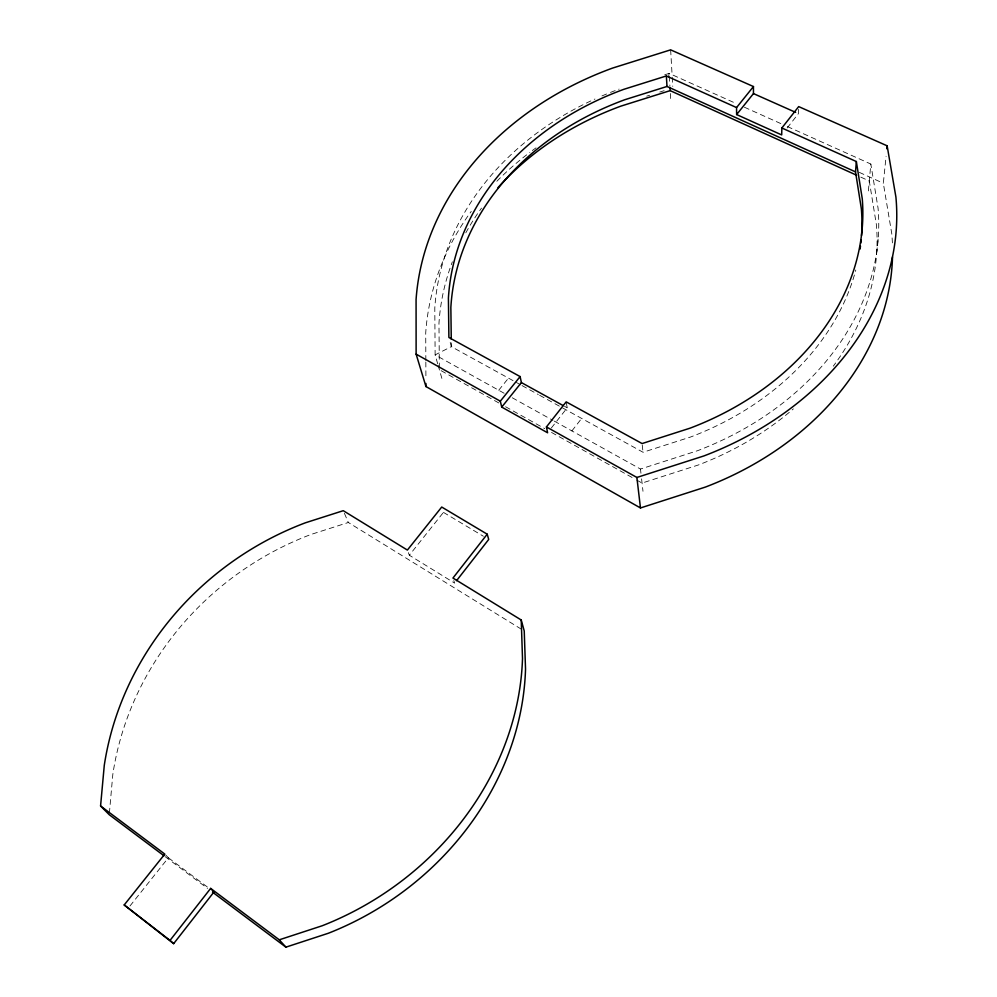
<?xml version="1.0" encoding="UTF-8"?>
<svg xmlns="http://www.w3.org/2000/svg" width="997" height="997" viewBox="0 0 997 997"><rect width="100%" height="100%" fill="white"/><g stroke="black" fill="none" stroke-linecap="round" stroke-linejoin="round"><path stroke-width="0.75" stroke-dasharray="4.99 3.74" d="M798.597 109.408L798.447 113.621L785.424 130.196M109.383 813.178L112.798 774.569A295.037 272.954 -34.3 0 1 310.865 534.504L348.339 522.49L522.914 630.154M868.387 190.925L870.83 164.044L784.19 125.111M892.39 242.907A299.736 241.81 -9 0 0 891.767 233.647L883.33 183.236L886.084 156.292M876.687 252.752L878.357 236.364M668.426 77.754L669.137 73.392L735.898 103.401M571.892 430.916L581.637 418.428M551.329 428.012L567.218 407.81L566.171 401.866M129.971 905.986L168.368 857.781L165.701 855.002M453.797 580.59L454.657 583.12L409.331 555.229L443.453 512.383L442.581 509.716M498.724 390.238L508.495 378.125M539.651 395.286L643.04 452.264L690.585 437.01A273.639 218.617 -9.2 0 0 855.787 270.025M554.282 421.12L640.473 469.039L697.402 450.756A289.84 231.653 -9.2 0 0 878.045 208.061L870.83 164.044M664.725 74.787L669.137 73.392M646.717 96.161L649.62 95.251M659.79 92.048L664.139 90.677M744.41 107.227L782.77 124.463M859.314 172.369L883.33 183.236M860.822 177.142L869.284 180.98L876.388 224.674A286.064 229.933 -9.1 0 1 833.28 366.173M564.514 406.327L567.218 407.81M520.696 384.842L451.354 346.632L449.597 340.102M522.042 385.59L538.293 394.538M504.146 393.254L435.128 354.895L434.792 308.148A303.262 248.178 -3.2 0 1 594.947 99.027M512.271 397.766L552.924 420.373M498.824 402.962L439.378 369.7L438.967 323.352A299.15 246.085 -3.1 0 1 452.376 261.787M505.579 406.739L544.773 428.648M551.528 432.436L635.301 479.283M636.659 480.043L642.056 483.059L698.174 465.038A286.064 229.933 -9.1 0 0 793.375 408.87M443.453 512.383L483.395 536.261M168.368 857.781L207.812 887.33M165.228 856.697L207.526 888.402M344.401 513.305L348.339 522.49M408.359 552.65L409.331 555.229M437.683 363.78L435.128 354.895L451.354 346.632L451.305 342.108M438.107 365.263L441.87 378.399M640.473 469.039L640.946 473.239M641.582 478.859L642.99 491.284M642.242 444.998L643.04 452.264M669.311 76.271L669.922 86.315M670.345 93.519L670.782 100.747M670.645 49.85L672.14 75.747M672.24 77.267L672.763 86.415M425.844 360.503L425.719 332.923A313.357 258.659 -2.9 0 1 471.245 211.376M425.844 362.036L425.906 377.352M496.855 181.28A313.357 258.659 -2.9 0 1 529.868 152.379M532.311 150.547A313.357 258.659 -2.9 0 1 536.037 147.843M465.811 232.824A299.15 246.085 -3.1 0 1 481.489 208.124M601.964 95.924A303.262 248.178 -3.2 0 1 609.067 92.97M610.5 92.409A303.262 248.178 -3.2 0 1 619.149 89.107"/><path stroke-width="1.5" d="M781.847 127.99L856.348 161.539L862.255 198.715A275.82 219.589 -9.2 0 1 690.049 428.174L642.093 443.553L566.171 401.866L546.431 426.928L636.884 477.463L703.857 455.953A308.522 245.81 -9.2 0 0 895.904 197.02L887.143 145.811L798.684 106.604L781.847 127.99L781.698 134.931L736.633 114.555L753.458 93.593L753.458 86.552L670.645 49.85L612.445 68.12A322.928 263.52 -3.3 0 0 416.073 299.549L416.123 354.147L425.943 386.537L640.473 507.959L705.365 487.084A299.736 241.81 -9 0 0 892.502 256.939M861.52 235.566A273.639 218.617 -9.2 0 0 861.371 208.884L855.526 171.883L856.348 161.539M163.982 855.762L109.246 814.723L100.572 805.975L104.274 765.384A299.038 275.882 -33.8 0 1 305.319 522.827L343.267 510.688L407.387 550.07L441.721 507.037L487.209 534.193L488.717 539.439L456.551 580.69M886.844 148.802L887.143 145.811M173.652 943.661L213.981 891.954L210.641 888.402L170.026 940.408L173.652 943.661L124.201 904.964L164.804 854.08L100.572 805.975M487.209 534.193L452.95 578.061L521.232 619.997L524.235 630.976L525.531 669.037A284.893 249.499 -33.9 0 1 328.25 933.292L285.902 947.15L212.498 892.128M546.431 426.928L547.59 432.773L501.728 407.088L500.32 401.18L520.11 376.579L448.887 337.485L448.413 298.115A288.669 235.392 -3.3 0 1 623.873 89.306L666.345 75.959L736.546 107.576L736.633 114.555M736.546 107.576L753.458 86.552M501.728 407.088L521.394 382.586L520.11 376.579M210.641 888.402L279.272 939.81L322.218 925.752A288.632 251.867 -33.6 0 0 522.503 658.431L521.232 619.997M855.526 171.883L667.005 86.465L624.845 99.712A286.289 234.195 -3.2 0 0 450.856 307.45L451.267 339.092M856.585 175.21L670.171 90.627L620.807 106.156A299.15 246.085 -3.1 0 0 497.939 187.685M753.458 93.593L795.643 112.362M521.394 382.586L563.168 405.58M416.123 354.147L500.32 401.18M124.201 904.964L170.026 940.408M279.272 939.81L285.902 947.15M636.884 477.463L640.473 507.959M666.345 75.959L667.005 86.465M669.996 87.748L670.171 90.627M425.931 383.471L425.943 386.537M861.159 240.053A273.639 218.617 -9.2 0 1 860.847 243.044M860.486 246.047A273.639 218.617 -9.2 0 1 860.075 249.051"/></g></svg>
